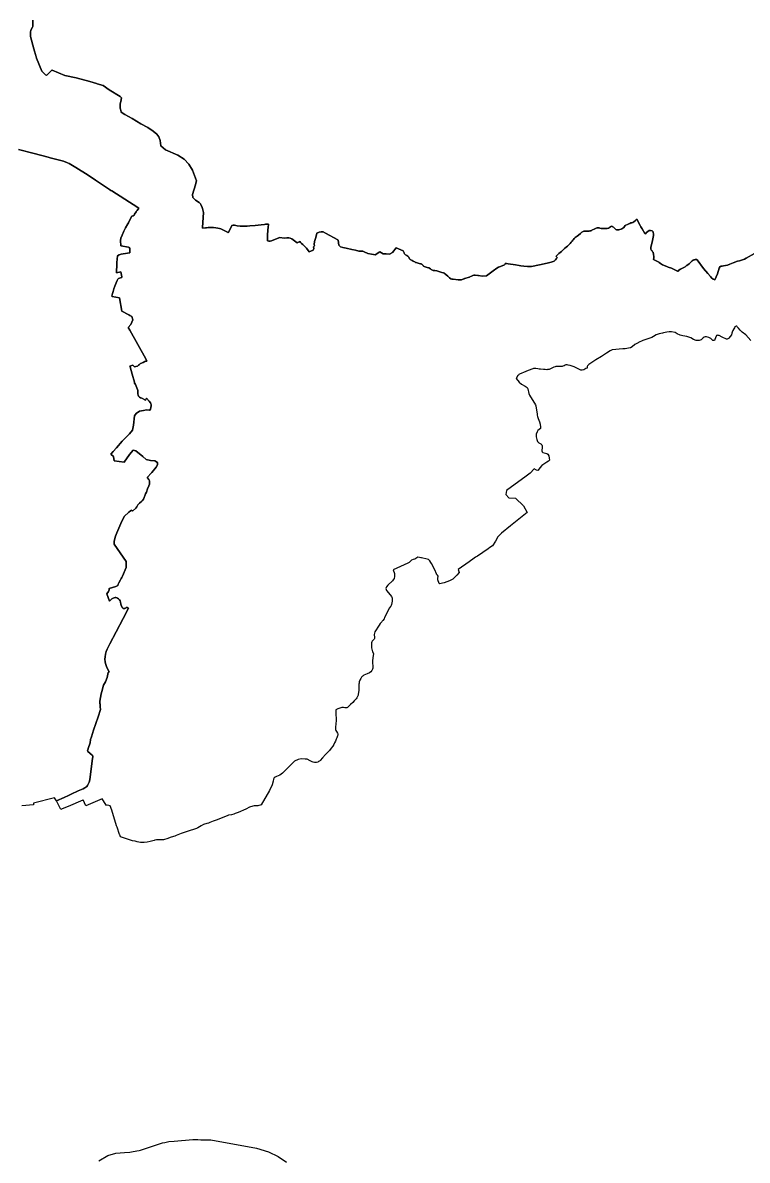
# Model space of a CAD drawing. Header units: metres. Extents: x 245125 to 394351, y 270578 to 4233311.
# Drawn here: x 287102 to 291148, y 4156643 to 4163000 of the extents above; entities that cross this region are included whole.
import ezdxf
from ezdxf.lldxf.tags import DXFTag

# ---------------------------------------------------------------- set-up
doc = ezdxf.new("R2010")
doc.units = ezdxf.units.M
doc.layers.add('ASTOTA', color=7, linetype='Continuous')
tags = doc.linetypes.add('HIDDEN', pattern=[0.375, 0.25, -0.125]).pattern_tags.tags
tags[6:7] = [DXFTag(74, 4), DXFTag(75, 0), DXFTag(340, '0'), DXFTag(46, 1.0), DXFTag(50, 0.0), DXFTag(44, 0.0), DXFTag(45, 0.0)]
tags[4:5] = [DXFTag(74, 4), DXFTag(75, 0), DXFTag(340, '0'), DXFTag(46, 1.0), DXFTag(50, 0.0), DXFTag(44, 0.0), DXFTag(45, 0.0)]

msp = doc.modelspace()

# ---------------------------------------------------------------- linework, layer by layer
at = {"layer": 'ASTOTA', "color": 253, "linetype": 'HIDDEN', "ltscale": 300}
for points in [[(291188.2, 4161711.1), (291141.5, 4161683.9), (291132.8, 4161678.9), (291104.9, 4161670), (291094.4, 4161667), (291070.6, 4161658.4), (291051.2, 4161651.4), (291037.6, 4161646.3), (291015.7, 4161641), (291008.2, 4161640.1), (291001.8, 4161639.2), (290996.5, 4161638.6), (290992.4, 4161629.1), (290981.4, 4161596.2), (290967.3, 4161562.9), (290957.6, 4161568), (290949.3, 4161574.6), (290942.7, 4161581.8), (290928.7, 4161599.6), (290904.9, 4161627.7), (290867.8, 4161675.5), (290866.6, 4161677), (290858.3, 4161676.8), (290853.9, 4161676.2), (290850.1, 4161675), (290846.1, 4161673.1), (290841.1, 4161669.7), (290837, 4161666.3), (290831.9, 4161661.3), (290826.3, 4161655.2), (290823.7, 4161652.6), (290810.7, 4161643.8), (290807.3, 4161641.2), (290805.6, 4161639.9), (290803.1, 4161638.1), (290801.2, 4161636.7), (290783.3, 4161626.6), (290776.5, 4161622.7), (290767, 4161616.8), (290761.7, 4161611.3), (290760.6, 4161611.8), (290758.7, 4161612.7), (290731.9, 4161625.9), (290725.8, 4161627.9), (290705.9, 4161634.5), (290702.6, 4161636), (290690.8, 4161641.4), (290675.2, 4161648.3), (290664.1, 4161655.5), (290657.1, 4161659.9), (290654.9, 4161661.4), (290623.9, 4161678), (290625.9, 4161685.9), (290626.7, 4161694.2), (290625.6, 4161704.7), (290622, 4161717.4), (290621.6, 4161718.2), (290617.9, 4161726.3), (290614.5, 4161728), (290610.8, 4161734.9), (290610.8, 4161744.1), (290619.8, 4161783.9), (290625.4, 4161811.9), (290625, 4161817.3), (290623.8, 4161832.5), (290617.2, 4161838.1), (290607.5, 4161839.1), (290599.8, 4161839.1), (290594, 4161833.3), (290586.5, 4161827.6), (290579.4, 4161820.9), (290575.8, 4161823.1), (290561.8, 4161847.9), (290554.7, 4161860.4), (290550.9, 4161867.5), (290540.4, 4161883.7), (290532.9, 4161901.1), (290528.6, 4161901.1), (290526.2, 4161897.1), (290522.5, 4161892.5), (290515.5, 4161887.5), (290509.8, 4161884.2), (290504.3, 4161882.7), (290497.9, 4161881.6), (290492.1, 4161879.3), (290486.5, 4161876.3), (290480, 4161873.3), (290469.8, 4161869.4), (290467.2, 4161866.9), (290463.1, 4161861.5), (290458.5, 4161856.2), (290453.9, 4161852.5), (290448.5, 4161848.8), (290443.7, 4161846.3), (290436.8, 4161844.4), (290430.9, 4161843.3), (290422.1, 4161842.5), (290418.9, 4161842.7), (290417.2, 4161843.4), (290414.6, 4161845.2), (290412.3, 4161847.2), (290407.2, 4161852.2), (290401.5, 4161857.9), (290398.2, 4161860.3), (290394.9, 4161861.9), (290393.1, 4161862.4), (290390.9, 4161862.6), (290388.9, 4161862.2), (290386.6, 4161861.3), (290384.3, 4161859.8), (290378.3, 4161855.4), (290374.4, 4161852.8), (290370.9, 4161851.5), (290366.6, 4161851), (290360.8, 4161850.8), (290356.6, 4161850.6), (290337.5, 4161849.8), (290332.8, 4161850.5), (290325.1, 4161852.8), (290320.5, 4161853.9), (290315.4, 4161854.4), (290309.5, 4161854), (290303.8, 4161852.5), (290296.3, 4161849.3), (290281, 4161840.5), (290276, 4161838.3), (290270, 4161836.5), (290265.1, 4161835.4), (290261.3, 4161834.8), (290257.1, 4161834.7), (290241.1, 4161834.8), (290236.3, 4161835), (290232.8, 4161834.5), (290228.1, 4161832.2), (290223.7, 4161829.4), (290216.3, 4161823.2), (290205.5, 4161812.8), (290198.4, 4161807.6), (290188, 4161800.8), (290184.6, 4161798.3), (290181.5, 4161794.7), (290177.4, 4161789.8), (290174.2, 4161784.7), (290171.3, 4161780.5), (290165.8, 4161773.7), (290158.6, 4161766.1), (290153.4, 4161761.4), (290149.2, 4161757.4), (290143.9, 4161752.6), (290136.1, 4161745.6), (290128.5, 4161738.8), (290122.4, 4161732.9), (290111.3, 4161722.7), (290096.9, 4161710.9), (290084.2, 4161699.1), (290083.4, 4161698.3), (290080.3, 4161694.9), (290086.6, 4161687.5), (290084, 4161684.1), (290081.7, 4161680.5), (290077.5, 4161675.2), (290069.4, 4161668.7), (290053.1, 4161662.9), (290031.3, 4161655.9), (289988.9, 4161647.7), (289942.4, 4161638.7), (289939.7, 4161638.4), (289928.7, 4161637.3), (289924.9, 4161637.8), (289921.4, 4161638.2), (289900.7, 4161639.6), (289884.6, 4161641.2), (289874, 4161643.2), (289853.4, 4161647), (289813, 4161652.8), (289802.9, 4161654), (289796.7, 4161654.7), (289795.6, 4161651.5), (289792.8, 4161648.2), (289789, 4161645.9), (289764.4, 4161635.8), (289759.3, 4161633.7), (289748.8, 4161629.4), (289728.4, 4161613.8), (289692.5, 4161586.4), (289667.1, 4161583.5), (289647.4, 4161586.9), (289644, 4161587.5), (289628.5, 4161589.5), (289621.2, 4161589.4), (289615.2, 4161587.6), (289608, 4161583.7), (289599.1, 4161580.4), (289596.3, 4161579.4), (289569.9, 4161570.3), (289568.8, 4161569.9), (289566.1, 4161568.9), (289552, 4161563.7), (289542.5, 4161563.3), (289533.9, 4161562.9), (289505, 4161567.2), (289498.3, 4161567.9), (289493.2, 4161568.8), (289485.3, 4161574.2), (289475.3, 4161583.4), (289464.7, 4161593.9), (289455.1, 4161600.5), (289451.4, 4161601.8), (289443.1, 4161604.5), (289415, 4161613), (289403, 4161615.3), (289393.9, 4161615.3), (289383.6, 4161622.1), (289378.8, 4161624.7), (289369.2, 4161629.8), (289361.2, 4161633.3), (289350, 4161636), (289343.6, 4161639), (289340.6, 4161640.7), (289339.1, 4161642.1), (289337.6, 4161644), (289334.9, 4161647.6), (289331.6, 4161650.4), (289329.4, 4161651.7), (289326.9, 4161652.9), (289322.9, 4161653.8), (289316.7, 4161654.8), (289310.6, 4161656.7), (289304.8, 4161658.9), (289299.7, 4161660.1), (289295.7, 4161660.6), (289293.2, 4161661.6), (289290.8, 4161663.4), (289287, 4161666.1), (289282.4, 4161668.5), (289276.5, 4161670.9), (289268.9, 4161675.1), (289266.2, 4161676.8), (289264.5, 4161678.7), (289262.7, 4161681.7), (289258.2, 4161689.7), (289255, 4161693.8), (289252.3, 4161696.2), (289247.1, 4161700.1), (289240.1, 4161704), (289234, 4161708.9), (289231.7, 4161713.3), (289231.4, 4161714), (289229.9, 4161717.5), (289226.7, 4161725.4), (289187.4, 4161742.1), (289167.3, 4161715.7), (289149.8, 4161707), (289131.4, 4161709.3), (289115.4, 4161709.7), (289096.6, 4161720.8), (289069.3, 4161702.8), (289060.1, 4161704.9), (289050.4, 4161707.2), (289029.2, 4161710.7), (289007.9, 4161720), (289002, 4161723.1), (288988.7, 4161723.3), (288982.6, 4161724), (288979.2, 4161724.4), (288959.4, 4161729.1), (288940.1, 4161733.7), (288907.3, 4161741.4), (288889.6, 4161743.8), (288876.6, 4161747.2), (288866.4, 4161757.7), (288863.9, 4161786), (288861.6, 4161787.3), (288793.4, 4161825.3), (288780.5, 4161831.3), (288769, 4161831.2), (288756.9, 4161830), (288744.5, 4161824.5), (288738.6, 4161800), (288731.1, 4161778.5), (288728.6, 4161761.6), (288731, 4161753.4), (288725.4, 4161748.4), (288728.2, 4161739.2), (288724.4, 4161729.1), (288710, 4161723.4), (288701.5, 4161720), (288686.8, 4161739.7), (288674.3, 4161754.4), (288666.8, 4161761.4), (288659, 4161767.2), (288653.9, 4161771.4), (288649.1, 4161777.9), (288634.4, 4161770.3), (288605, 4161792), (288594.7, 4161796.3), (288588.1, 4161797.9), (288577.1, 4161797.8), (288561.6, 4161796.8), (288537.3, 4161799.6), (288504, 4161786.6), (288490.3, 4161781.2), (288482.8, 4161780.6), (288476.1, 4161780.1), (288472.4, 4161781.2), (288468.5, 4161782.4), (288469.3, 4161810.6), (288470.7, 4161843.8), (288471.8, 4161855.2), (288474.9, 4161875.3), (288457.4, 4161874.1), (288452.4, 4161873.5), (288433.9, 4161871.7), (288400.3, 4161868), (288399.4, 4161867.9), (288370.1, 4161865.3), (288354.6, 4161864.2), (288339.6, 4161864.2), (288316.1, 4161864.1), (288300.1, 4161865.7), (288284.4, 4161868.2), (288277.6, 4161868.6), (288269.1, 4161868.1), (288250.2, 4161827.7), (288249.3, 4161825.7), (288244.9, 4161829.3), (288237, 4161834.5), (288219.2, 4161843.8), (288208.2, 4161848.6), (288200.1, 4161851), (288191.2, 4161852.9), (288179.6, 4161854.1), (288167, 4161855.4), (288152, 4161856.1), (288137.8, 4161855.7), (288128.8, 4161854.6), (288122.3, 4161854), (288105.1, 4161852.4), (288105.3, 4161855.2), (288110.9, 4161940.8), (288105.8, 4161962), (288103.1, 4161968.2), (288096, 4161984.5), (288094.2, 4161988.6), (288087.4, 4161996.5), (288067, 4162009.4), (288052.4, 4162023.5), (288049, 4162040.6), (288066.8, 4162093.9), (288070.1, 4162111.3), (288071.2, 4162117.1), (288048.9, 4162176), (288029.1, 4162209.4), (288002.5, 4162237.2), (287968.5, 4162261), (287898.8, 4162290.7), (287872.5, 4162312.1), (287868.5, 4162341.4), (287862.6, 4162362.2), (287851.4, 4162377), (287830.1, 4162395.3), (287800.5, 4162414.9), (287762, 4162434.9), (287712, 4162464.4), (287671.7, 4162488.1), (287651.5, 4162501.1), (287650.1, 4162511.5), (287648.5, 4162515.9), (287645.9, 4162525.4), (287645, 4162533.2), (287646.2, 4162546.7), (287649.2, 4162560.9), (287652.7, 4162580.5), (287646.1, 4162587.4), (287583.7, 4162624.8), (287551.2, 4162649.3), (287517.9, 4162659.7), (287512.9, 4162661.3), (287476.3, 4162672.8), (287399.7, 4162692.9), (287336.5, 4162706.4), (287265.2, 4162735), (287263.6, 4162735.7), (287234, 4162704.9), (287231.7, 4162706.9), (287229, 4162709.3), (287207.4, 4162729.3), (287178.9, 4162802.6), (287178.2, 4162804.8), (287163.8, 4162855.5), (287145.7, 4162924.3), (287144, 4162947.2), (287145.9, 4162958.8), (287156.2, 4162975.6), (287157.3, 4162980.3), (287157, 4162997.9), (287157.9, 4163014)], [(287157.9, 4163014), (287157, 4162997.9), (287157.3, 4162980.3), (287156.2, 4162975.6), (287145.9, 4162958.8), (287144, 4162947.2), (287145.7, 4162924.3), (287163.8, 4162855.5), (287178.9, 4162802.6), (287207.4, 4162729.3), (287229, 4162709.3), (287231.7, 4162706.9), (287234, 4162704.9), (287263.6, 4162735.7), (287265.2, 4162735), (287336.5, 4162706.4), (287399.7, 4162692.9), (287476.3, 4162672.8), (287512.9, 4162661.3), (287517.9, 4162659.7), (287551.2, 4162649.3), (287583.7, 4162624.8), (287646.1, 4162587.4), (287652.7, 4162580.5), (287649.2, 4162560.9), (287646.2, 4162546.7), (287645, 4162533.2), (287645.9, 4162525.4), (287648.5, 4162515.9), (287650.1, 4162511.5), (287651.5, 4162501.1), (287671.7, 4162488.1), (287712, 4162464.4), (287762, 4162434.9), (287800.5, 4162414.9), (287830.1, 4162395.3), (287851.4, 4162377), (287862.6, 4162362.2), (287868.5, 4162341.4), (287872.5, 4162312.1), (287898.8, 4162290.7), (287968.5, 4162261), (288002.5, 4162237.2), (288029.1, 4162209.4), (288048.9, 4162176), (288071.2, 4162117.1), (288070.1, 4162111.3), (288066.8, 4162093.9), (288049, 4162040.6), (288052.4, 4162023.5), (288067, 4162009.4), (288087.4, 4161996.5), (288094.2, 4161988.6), (288096, 4161984.5), (288103.1, 4161968.2), (288105.8, 4161962), (288110.9, 4161940.8), (288105.3, 4161855.2), (288105.1, 4161852.4), (288122.3, 4161854), (288128.8, 4161854.6), (288137.8, 4161855.7), (288152, 4161856.1), (288167, 4161855.4), (288179.6, 4161854.1), (288191.2, 4161852.9), (288200.1, 4161851), (288208.2, 4161848.6), (288219.2, 4161843.8), (288237, 4161834.5), (288244.9, 4161829.3), (288249.3, 4161825.7), (288250.2, 4161827.7), (288269.1, 4161868.1), (288277.6, 4161868.6), (288284.4, 4161868.2), (288300.1, 4161865.7), (288316.1, 4161864.1), (288339.6, 4161864.2), (288354.6, 4161864.2), (288370.1, 4161865.3), (288399.4, 4161867.9), (288400.3, 4161868), (288433.9, 4161871.7), (288452.4, 4161873.5), (288457.4, 4161874.1), (288474.9, 4161875.3), (288471.8, 4161855.2), (288470.7, 4161843.8), (288469.3, 4161810.6), (288468.5, 4161782.4), (288472.4, 4161781.2), (288476.1, 4161780.1), (288482.8, 4161780.6), (288490.3, 4161781.2), (288504, 4161786.6), (288537.3, 4161799.6), (288561.6, 4161796.8), (288577.1, 4161797.8), (288588.1, 4161797.9), (288594.7, 4161796.3), (288605, 4161792), (288634.4, 4161770.3), (288649.1, 4161777.9), (288653.9, 4161771.4), (288659, 4161767.2), (288666.8, 4161761.4), (288674.3, 4161754.4), (288686.8, 4161739.7), (288701.5, 4161720), (288710, 4161723.4), (288724.4, 4161729.1), (288728.2, 4161739.2), (288725.4, 4161748.4), (288731, 4161753.4), (288728.6, 4161761.6), (288731.1, 4161778.5), (288738.6, 4161800), (288744.5, 4161824.5), (288756.9, 4161830), (288769, 4161831.2), (288780.5, 4161831.3), (288793.4, 4161825.3), (288861.6, 4161787.3), (288863.9, 4161786), (288866.4, 4161757.7), (288876.6, 4161747.2), (288889.6, 4161743.8), (288907.3, 4161741.4), (288940.1, 4161733.7), (288959.4, 4161729.1), (288979.2, 4161724.4), (288982.6, 4161724), (288988.7, 4161723.3), (289002, 4161723.1), (289007.9, 4161720), (289029.2, 4161710.7), (289050.4, 4161707.2), (289060.1, 4161704.9), (289069.3, 4161702.8), (289096.6, 4161720.8), (289115.4, 4161709.7), (289131.4, 4161709.3), (289149.8, 4161707), (289167.3, 4161715.7), (289187.4, 4161742.1), (289226.7, 4161725.4), (289229.9, 4161717.5), (289231.4, 4161714), (289231.7, 4161713.3), (289234, 4161708.9), (289240.1, 4161704), (289247.1, 4161700.1), (289252.3, 4161696.2), (289255, 4161693.8), (289258.2, 4161689.7), (289262.7, 4161681.7), (289264.5, 4161678.7), (289266.2, 4161676.8), (289268.9, 4161675.1), (289276.5, 4161670.9), (289282.4, 4161668.5), (289287, 4161666.1), (289290.8, 4161663.4), (289293.2, 4161661.6), (289295.7, 4161660.6), (289299.7, 4161660.1), (289304.8, 4161658.9), (289310.6, 4161656.7), (289316.7, 4161654.8), (289322.9, 4161653.8), (289326.9, 4161652.9), (289329.4, 4161651.7), (289331.6, 4161650.4), (289334.9, 4161647.6), (289337.6, 4161644), (289339.1, 4161642.1), (289340.6, 4161640.7), (289343.6, 4161639), (289350, 4161636), (289361.2, 4161633.3), (289369.2, 4161629.8), (289378.8, 4161624.7), (289383.6, 4161622.1), (289393.9, 4161615.3), (289403, 4161615.3), (289415, 4161613), (289443.1, 4161604.5), (289451.4, 4161601.8), (289455.1, 4161600.5), (289464.7, 4161593.9), (289475.3, 4161583.4), (289485.3, 4161574.2), (289493.2, 4161568.8), (289498.3, 4161567.9), (289505, 4161567.2), (289533.9, 4161562.9), (289552, 4161563.7), (289566.1, 4161568.9), (289568.8, 4161569.9), (289569.9, 4161570.3), (289596.3, 4161579.4), (289599.1, 4161580.4), (289608, 4161583.7), (289615.2, 4161587.6), (289621.2, 4161589.4), (289628.5, 4161589.5), (289644, 4161587.5), (289647.4, 4161586.9), (289667.1, 4161583.5), (289692.5, 4161586.4), (289728.4, 4161613.8), (289748.8, 4161629.4), (289759.3, 4161633.7), (289764.4, 4161635.8), (289789, 4161645.9), (289792.8, 4161648.2), (289795.6, 4161651.5), (289796.7, 4161654.7), (289802.9, 4161654), (289813, 4161652.8), (289853.4, 4161647), (289874, 4161643.2), (289884.6, 4161641.2), (289900.7, 4161639.6), (289921.4, 4161638.2), (289924.9, 4161637.8), (289928.7, 4161637.3), (289939.7, 4161638.4), (289942.4, 4161638.7), (289988.9, 4161647.7), (290031.3, 4161655.9), (290053.1, 4161662.9), (290069.4, 4161668.7), (290077.5, 4161675.2), (290081.7, 4161680.5), (290084, 4161684.1), (290086.6, 4161687.5), (290080.3, 4161694.9), (290083.4, 4161698.3), (290084.2, 4161699.1), (290096.9, 4161710.9), (290111.3, 4161722.7), (290122.4, 4161732.9), (290128.5, 4161738.8), (290136.1, 4161745.6), (290143.9, 4161752.6), (290149.2, 4161757.4), (290153.4, 4161761.4), (290158.6, 4161766.1), (290165.8, 4161773.7), (290171.3, 4161780.5), (290174.2, 4161784.7), (290177.4, 4161789.8), (290181.5, 4161794.7), (290184.6, 4161798.3), (290188, 4161800.8), (290198.4, 4161807.6), (290205.5, 4161812.8), (290216.3, 4161823.2), (290223.7, 4161829.4), (290228.1, 4161832.2), (290232.8, 4161834.5), (290236.3, 4161835), (290241.1, 4161834.8), (290257.1, 4161834.7), (290261.3, 4161834.8), (290265.1, 4161835.4), (290270, 4161836.5), (290272.1, 4161837.1), (290276, 4161838.3), (290281, 4161840.5), (290296.3, 4161849.3), (290303.8, 4161852.5), (290309.5, 4161854), (290315.4, 4161854.4), (290320.5, 4161853.9), (290325.1, 4161852.8), (290332.8, 4161850.5), (290337.5, 4161849.8), (290356.6, 4161850.6), (290360.8, 4161850.8), (290366.6, 4161851), (290370.9, 4161851.5), (290374.4, 4161852.8), (290378.3, 4161855.4), (290384.3, 4161859.8), (290386.6, 4161861.3), (290388.9, 4161862.2), (290390.9, 4161862.6), (290393.1, 4161862.4), (290394.9, 4161861.9), (290398.2, 4161860.3), (290401.5, 4161857.9), (290407.2, 4161852.2), (290412.3, 4161847.2), (290414.6, 4161845.2), (290417.2, 4161843.4), (290418.9, 4161842.7), (290422.1, 4161842.5), (290430.9, 4161843.3), (290436.8, 4161844.4), (290443.7, 4161846.3), (290448.5, 4161848.8), (290453.9, 4161852.5), (290458.5, 4161856.2), (290463.1, 4161861.5), (290467.2, 4161866.9), (290469.8, 4161869.4), (290480, 4161873.3), (290486.5, 4161876.3), (290492.1, 4161879.3), (290497.9, 4161881.6), (290504.3, 4161882.7), (290509.8, 4161884.2), (290515.5, 4161887.5), (290522.5, 4161892.5), (290526.2, 4161897.1), (290528.6, 4161901.1), (290530.4, 4161901.1), (290532.9, 4161901.1), (290540.4, 4161883.7), (290550.9, 4161867.5), (290554.7, 4161860.4), (290561.8, 4161847.9), (290575.8, 4161823.1), (290579.4, 4161820.9), (290586.5, 4161827.6), (290594, 4161833.3), (290599.8, 4161839.1), (290607.5, 4161839.1), (290617.2, 4161838.1), (290623.8, 4161832.5), (290625, 4161817.3), (290625.4, 4161811.9), (290619.8, 4161783.9), (290610.8, 4161744.1), (290610.8, 4161734.9), (290614.5, 4161728), (290617.9, 4161726.3), (290621.6, 4161718.2), (290622, 4161717.4), (290625.6, 4161704.7), (290626.7, 4161694.2), (290625.9, 4161685.9), (290623.9, 4161678), (290654.9, 4161661.4), (290657.1, 4161659.9), (290664.1, 4161655.5), (290675.2, 4161648.3), (290690.8, 4161641.4), (290702.6, 4161636), (290705.9, 4161634.5), (290725.8, 4161627.9), (290731.9, 4161625.9), (290758.7, 4161612.7), (290760.6, 4161611.8), (290761.7, 4161611.3), (290767, 4161616.8), (290776.5, 4161622.7), (290801.2, 4161636.7), (290805.6, 4161639.9), (290807.3, 4161641.2), (290810.7, 4161643.8), (290823.7, 4161652.6), (290826.3, 4161655.2), (290831.9, 4161661.3), (290837, 4161666.3), (290841.1, 4161669.7), (290846.1, 4161673.1), (290850.1, 4161675), (290853.9, 4161676.2), (290858.3, 4161676.8), (290866.6, 4161677), (290867.8, 4161675.5), (290904.9, 4161627.7), (290928.7, 4161599.6), (290929, 4161599.2), (290942.7, 4161581.8), (290949.3, 4161574.6), (290957.6, 4161568), (290967.3, 4161562.9), (290981.4, 4161596.2), (290992.4, 4161629.1), (290996.5, 4161638.6), (291001.8, 4161639.2), (291008.2, 4161640.1), (291015.7, 4161641), (291037.6, 4161646.3), (291051.2, 4161651.4), (291070.6, 4161658.4), (291094.4, 4161667), (291104.9, 4161670), (291132.8, 4161678.9), (291141.5, 4161683.9), (291188.2, 4161711.1)], [(291168.1, 4161225.2), (291140.8, 4161255.8), (291120.5, 4161272), (291109.8, 4161281.5), (291099, 4161292.9), (291092.9, 4161301.2), (291090.4, 4161303.7), (291086.4, 4161304.7), (291082.6, 4161303.4), (291079.5, 4161300.3), (291076.5, 4161295.9), (291073.9, 4161290.1), (291068.7, 4161280.5), (291063.7, 4161270.9), (291062.7, 4161265.7), (291059.6, 4161256.2), (291053.6, 4161246.1), (291046, 4161236.8), (291043.8, 4161235.2), (291036.9, 4161232.5), (291032, 4161232.6), (291008.7, 4161242.4), (290992.4, 4161251.9), (290987.3, 4161253.3), (290983.2, 4161253.7), (290980.2, 4161253.2), (290977, 4161251.9), (290974.4, 4161249.3), (290967.3, 4161229.7), (290965.1, 4161225.4), (290962, 4161224.4), (290955.4, 4161224.9), (290951.1, 4161229.7), (290944.2, 4161234.8), (290933.3, 4161241.2), (290921.5, 4161244.5), (290913.7, 4161244.7), (290907.2, 4161242.4), (290902.5, 4161239.4), (290895.8, 4161233.8), (290890.3, 4161228.5), (290880.1, 4161224.6), (290863.8, 4161224.8), (290848, 4161229.2), (290833.1, 4161239.6), (290811.9, 4161247.6), (290787.9, 4161249.9), (290774.4, 4161253.5), (290757.9, 4161261.9), (290745.6, 4161268.5), (290724.8, 4161272.4), (290711.5, 4161272.5), (290698.5, 4161270.7), (290681, 4161266.7), (290674.7, 4161265.9), (290656.9, 4161261.9), (290640.2, 4161255.6), (290625, 4161247.1), (290615.3, 4161241.7), (290576, 4161228), (290565.4, 4161223.6), (290541.9, 4161213.8), (290538.6, 4161211.9), (290521.4, 4161201.6), (290505.1, 4161189.4), (290496.8, 4161184.3), (290484.9, 4161181.1), (290466.2, 4161178.8), (290453, 4161177.5), (290394.4, 4161171.8), (290387.1, 4161168.7), (290383.1, 4161167.1), (290362.4, 4161154.2), (290334, 4161135.8), (290302.6, 4161115.9), (290269.3, 4161095), (290263, 4161089.7), (290256.9, 4161083.2), (290254.5, 4161078.6), (290253.7, 4161074.4), (290254, 4161070.3), (290247.7, 4161067.3), (290235.9, 4161061.2), (290226.3, 4161059.1), (290219.7, 4161059.4), (290214.3, 4161060.9), (290199.6, 4161068.5), (290181.6, 4161076.7), (290160.2, 4161084.2), (290149, 4161086.5), (290142.9, 4161087.9), (290139.4, 4161088.1), (290134.9, 4161087.9), (290131, 4161086.6), (290125.1, 4161083.4), (290118.6, 4161080.3), (290114.6, 4161079.2), (290110.3, 4161078.5), (290103.9, 4161078.5), (290093.1, 4161079.3), (290087.7, 4161079.8), (290083, 4161079.8), (290079.4, 4161079.2), (290075.3, 4161078.1), (290068.6, 4161075.7), (290046.4, 4161065.2), (290041.1, 4161063.2), (290037.2, 4161062.1), (290033.4, 4161061.6), (290028.8, 4161061.5), (290019.4, 4161062.3), (290011.2, 4161063.1), (289994.3, 4161064.4), (289985.7, 4161065), (289978.1, 4161065.8), (289967.2, 4161067.4), (289960.7, 4161067.7), (289955.2, 4161067.4), (289950.1, 4161066.1), (289925.4, 4161057.1), (289911.8, 4161051.8), (289877, 4161036.6), (289873.2, 4161034.3), (289870.1, 4161031.6), (289867.6, 4161028.2), (289857.4, 4161012.9), (289858.5, 4161011.6), (289875.1, 4160991.3), (289887.3, 4160980.4), (289907.7, 4160968.5), (289918.2, 4160961.4), (289923.1, 4160953.6), (289928.8, 4160928.2), (289931.3, 4160919.2), (289966, 4160865), (289967.5, 4160860.3), (289974.7, 4160813.3), (289975.2, 4160810.5), (289975.8, 4160806.7), (289976.4, 4160799.5), (289977.9, 4160794.4), (289980.9, 4160789.2), (289987.1, 4160769.1), (289990.9, 4160756.7), (289994, 4160740.3), (289992.8, 4160733.3), (289979.6, 4160720.6), (289974.1, 4160714.3), (289970.3, 4160701.5), (289969.8, 4160687), (289972.7, 4160671.8), (289977, 4160660.5), (289985, 4160653.3), (289995.9, 4160646.9), (290001.1, 4160641.5), (290003, 4160635), (290003, 4160629.1), (290000.8, 4160608.5), (290002.3, 4160602.5), (290005.9, 4160598.4), (290028.2, 4160592.2), (290035, 4160588.5), (290040.1, 4160580.3), (290042.5, 4160567.1), (290043.1, 4160554.8), (290037.9, 4160551), (290029.8, 4160545), (290001.7, 4160526.2), (289989.8, 4160512.4), (289980.1, 4160499.8), (289979, 4160498.4), (289970.8, 4160499), (289958.5, 4160508), (289935.1, 4160483.6), (289912.7, 4160467.2), (289803.4, 4160386.7), (289800.4, 4160363.3), (289817, 4160346), (289853.1, 4160342.6), (289898.7, 4160299.6), (289918.2, 4160263.9), (289825.8, 4160188.8), (289775.2, 4160147.7), (289754.8, 4160127.2), (289742.5, 4160103.6), (289725.8, 4160077.4), (289704.8, 4160063.1), (289700.5, 4160060.1), (289640.8, 4160019.4), (289631.4, 4160013), (289623, 4160007.3), (289594.3, 4159987.7), (289534.6, 4159944.7), (289539, 4159928.2), (289525.9, 4159913.1), (289522.9, 4159910.2), (289503.2, 4159891.2), (289485.8, 4159881.9), (289470.6, 4159876), (289455.5, 4159870.8), (289428.9, 4159864.2), (289427.8, 4159867.1), (289420.4, 4159886.5), (289419.9, 4159890.1), (289419.6, 4159893.8), (289419.7, 4159896.8), (289421.3, 4159905), (289422, 4159907.3), (289418.5, 4159912.7), (289413.2, 4159918.6), (289412.1, 4159920.7), (289403.8, 4159942.8), (289384.8, 4159978.2), (289381.6, 4159984.1), (289375.7, 4159993.1), (289370.5, 4159998.4), (289367.4, 4160001.2), (289361.2, 4160003.3), (289328.3, 4160009.4), (289324.4, 4160010.3), (289317.2, 4160011.9), (289307.8, 4160013.7), (289305.8, 4160014), (289302.2, 4160009), (289298, 4160005.8), (289291.3, 4160003.2), (289282.6, 4160000.7), (289273.2, 4159996.2), (289265.3, 4159989.4), (289262.5, 4159986.4), (289259.7, 4159983.3), (289251.7, 4159979.3), (289231.2, 4159970.7), (289170.9, 4159941.9), (289177.6, 4159922.4), (289178.1, 4159905.8), (289175.9, 4159894.8), (289170.7, 4159886.1), (289166.4, 4159880.9), (289141.7, 4159857.8), (289133.6, 4159848.7), (289131.3, 4159843.6), (289130.4, 4159838.6), (289131.9, 4159832.7), (289134.3, 4159828.1), (289145.4, 4159813.5), (289160.8, 4159794.1), (289163.2, 4159789.4), (289164.4, 4159783.7), (289164.5, 4159767.5), (289163.7, 4159757.7), (289161.9, 4159749), (289160.2, 4159744.2), (289157.3, 4159740.1), (289147.9, 4159728.9), (289145.7, 4159725.3), (289132.7, 4159696.4), (289122.5, 4159675.7), (289119.5, 4159669.7), (289112, 4159659.7), (289109.3, 4159655.7), (289106.5, 4159651.8), (289098.9, 4159642.2), (289091.7, 4159633), (289068.7, 4159595.4), (289066, 4159588.9), (289065.1, 4159581.1), (289066.6, 4159565.4), (289066.6, 4159562.4), (289066, 4159559.7), (289064.3, 4159556.2), (289056.2, 4159548), (289052.9, 4159543.6), (289051.1, 4159539.7), (289049.9, 4159534.3), (289049.3, 4159518.9), (289049.8, 4159507.1), (289051, 4159498.9), (289056, 4159485.4), (289058.9, 4159478.5), (289059.9, 4159472.5), (289059.4, 4159464.2), (289056, 4159436.9), (289055.3, 4159426), (289057.5, 4159400.8), (289057.5, 4159393.7), (289056.1, 4159387.6), (289051.6, 4159379.4), (289046.1, 4159372.9), (289039.2, 4159367.7), (289025.9, 4159361.6), (289005.9, 4159353.4), (289002.6, 4159351.3), (288998.8, 4159347.7), (288994.5, 4159342.5), (288990.2, 4159335.5), (288985.1, 4159325.9), (288981.4, 4159316.9), (288979.8, 4159308.9), (288979.2, 4159303.1), (288979.4, 4159280.4), (288978.8, 4159268.1), (288975.5, 4159248.5), (288974.8, 4159243.1), (288971.9, 4159234.4), (288968.1, 4159227.1), (288963.9, 4159221.4), (288953.4, 4159209.9), (288944.8, 4159201.1), (288932.8, 4159189.5), (288915.9, 4159173.7), (288911.5, 4159171.4), (288907.5, 4159170.8), (288901.1, 4159171), (288893.3, 4159173), (288890, 4159173.5), (288887.4, 4159173.6), (288883.9, 4159173.2), (288861, 4159165.7), (288853.7, 4159162.4), (288850.9, 4159161.3), (288850.1, 4159158.3), (288849.8, 4159151.1), (288850, 4159143.1), (288851, 4159132.2), (288851.8, 4159113.5), (288851.8, 4159103), (288849.5, 4159080.4), (288848.5, 4159065.7), (288848.3, 4159056.6), (288849.4, 4159049.9), (288851.1, 4159044.5), (288853.7, 4159039.5), (288859.7, 4159029.5), (288860.8, 4159025.8), (288861, 4159022), (288860.7, 4159018.4), (288860, 4159014.2), (288858.7, 4159009.8), (288856.1, 4159003.2), (288852.5, 4158996.1), (288847.6, 4158985), (288843.8, 4158976.1), (288839.2, 4158966.9), (288834.4, 4158958.2), (288824.6, 4158945.7), (288814.3, 4158933), (288807.9, 4158926.4), (288791.9, 4158910), (288775, 4158891.5), (288762.3, 4158877.6), (288758.4, 4158874.1), (288754.2, 4158870.8), (288749.4, 4158868.6), (288743.1, 4158866.8), (288737.3, 4158866.1), (288731.1, 4158866.2), (288724.4, 4158868.1), (288718.9, 4158870), (288706.6, 4158875.6), (288689.6, 4158884.2), (288685.1, 4158885.1), (288679.2, 4158885.6), (288657.3, 4158886.1), (288640.6, 4158882), (288620.2, 4158872.6), (288552.5, 4158805.7), (288537.5, 4158794.5), (288518.9, 4158786.9), (288512.3, 4158784.7), (288506.2, 4158779.8), (288502.9, 4158773.2), (288501, 4158761.7), (288494.2, 4158741.2), (288480.4, 4158710.4), (288434.2, 4158629.6), (288414.5, 4158624.7), (288402.8, 4158623.4), (288395, 4158623.6), (288386.6, 4158622.8), (288368.7, 4158615.7), (288348.4, 4158605.3), (288305.7, 4158586.9), (288288.8, 4158580.9), (288280.9, 4158578.2), (288267.8, 4158574), (288250, 4158571), (288246.6, 4158569.6), (288187.2, 4158546.3), (288181.8, 4158544.2), (288164.5, 4158537.4), (288147, 4158530.5), (288138.7, 4158527.2), (288129.5, 4158524.7), (288110.5, 4158519.4), (288097.6, 4158512.5), (288079.4, 4158500.7), (288073, 4158496.6), (288020.7, 4158479.7), (287992.4, 4158471.3), (287986.6, 4158469.1), (287958.6, 4158458.3), (287950.7, 4158455.2), (287931, 4158448.6), (287906.9, 4158439), (287893.4, 4158435.7), (287887.6, 4158434.7), (287867.9, 4158434.5), (287848.1, 4158433.1), (287839.6, 4158431.5), (287836.2, 4158430.9), (287813.6, 4158424.4), (287796.9, 4158421.2), (287779.8, 4158419), (287759.1, 4158418.3), (287749.2, 4158420.9), (287740.2, 4158423.3), (287735.8, 4158424.5), (287730.4, 4158425.5), (287714.7, 4158428.3), (287680.3, 4158440.3), (287647.3, 4158451.2), (287643, 4158461), (287641.9, 4158463.4), (287628.1, 4158505.1), (287626, 4158511.8), (287598.4, 4158599.7), (287590.5, 4158624.7), (287575, 4158627.7), (287569.7, 4158625), (287557.6, 4158642.2), (287551.7, 4158651.3), (287544.4, 4158662.6), (287454.7, 4158623.8), (287439.9, 4158656.5), (287437.5, 4158655.3), (287354.8, 4158620.9), (287321, 4158606.8), (287313.9, 4158603.8), (287303.6, 4158625.6), (287290.1, 4158650.9), (287332.2, 4158670), (287357.9, 4158680.9), (287371.4, 4158688.2), (287411.2, 4158706.8), (287438.8, 4158718.8), (287447.9, 4158723.8), (287454.3, 4158727.7), (287458.7, 4158732), (287463, 4158737.1), (287469.3, 4158748.4), (287472.5, 4158756.3), (287473.9, 4158761.6), (287475.8, 4158771.9), (287491.3, 4158888.9), (287492.7, 4158898.6), (287492.2, 4158903.3), (287490.1, 4158906.5), (287465.3, 4158927.2), (287464, 4158932.1), (287464.7, 4158937.6), (287469, 4158949.9), (287477.2, 4158971), (287477.9, 4158976.7), (287480.8, 4158995.5), (287485.5, 4159009.3), (287497, 4159047.6), (287522.4, 4159122.1), (287536.7, 4159162.1), (287535, 4159168.1), (287533.7, 4159172.5), (287533.2, 4159186.4), (287532.7, 4159199.3), (287532.6, 4159202.8), (287532.3, 4159208.9), (287539.2, 4159250.3), (287546.3, 4159275), (287549.5, 4159285.8), (287553.4, 4159299.1), (287563.4, 4159317.8), (287573.6, 4159341.4), (287578.9, 4159368.5), (287583.7, 4159373.1), (287571.5, 4159396.4), (287567.5, 4159407.9), (287564, 4159419.2), (287562.4, 4159428.7), (287560.8, 4159443.8), (287561.4, 4159456), (287564.6, 4159472), (287568, 4159485.6), (287572.2, 4159499.4), (287587.2, 4159530.1), (287622.5, 4159596.6), (287663, 4159671), (287692.9, 4159729), (287688.7, 4159731), (287687.6, 4159731.5), (287683.6, 4159733), (287681.8, 4159732.9), (287678.6, 4159731.4), (287675.5, 4159729), (287672.7, 4159727.5), (287669.8, 4159726.9), (287666, 4159726.5), (287662.9, 4159727.4), (287660.3, 4159728.9), (287658.6, 4159730.7), (287652, 4159744.4), (287649, 4159753.4), (287647.6, 4159760.2), (287647.1, 4159762.5), (287644.8, 4159768.9), (287641.5, 4159774.5), (287636.9, 4159780), (287631.7, 4159784.7), (287627.2, 4159786.6), (287622.2, 4159787.7), (287616.9, 4159787.9), (287606, 4159784.7), (287598.6, 4159780.8), (287586.7, 4159767.8), (287570.5, 4159808.6), (287580.6, 4159821.9), (287584.1, 4159830.6), (287584.9, 4159839.1), (287621.1, 4159849.5), (287633.4, 4159855.1), (287635.3, 4159863.1), (287638.1, 4159870.8), (287648.1, 4159886.5), (287651.8, 4159893.5), (287654.9, 4159899.3), (287657.9, 4159907), (287679.4, 4159956.6), (287678.7, 4159989), (287628.4, 4160061.6), (287612.3, 4160086.2), (287611.6, 4160102.5), (287619.8, 4160130.8), (287627.2, 4160150), (287650.3, 4160202.2), (287667.3, 4160240), (287693.3, 4160266), (287702.6, 4160272.4), (287703.3, 4160273.1), (287706.3, 4160276.9), (287712, 4160271.9), (287713.7, 4160270.5), (287733.1, 4160287.1), (287738.9, 4160294.6), (287740.8, 4160298.8), (287742.3, 4160302.4), (287744.9, 4160305.9), (287748.6, 4160309.9), (287754.4, 4160316.1), (287767.3, 4160327.4), (287772, 4160332.8), (287776.1, 4160338.5), (287780.4, 4160346.7), (287785.3, 4160361.9), (287787.7, 4160367), (287792.7, 4160377.1), (287798.4, 4160395), (287806, 4160412.5), (287809.2, 4160422.2), (287810.1, 4160428.1), (287810.1, 4160433.6), (287809.1, 4160440), (287805.3, 4160448.4), (287796.8, 4160459.3), (287799.6, 4160462.2), (287817.2, 4160480.4), (287822.8, 4160486.1), (287847, 4160517.1), (287853.7, 4160530.1), (287855, 4160536.1), (287855, 4160543), (287838.9, 4160551.9), (287814.4, 4160553.1), (287791.4, 4160560.3), (287772.3, 4160577), (287733.3, 4160608.5), (287717.5, 4160611.9), (287697.7, 4160587.9), (287668.4, 4160543.9), (287611.4, 4160551.5), (287607.9, 4160575.8), (287592.9, 4160588.9), (287606, 4160603.9), (287624.5, 4160625.2), (287656.4, 4160662), (287697.6, 4160702.6), (287715, 4160723.3), (287720.5, 4160751.9), (287726.3, 4160803.5), (287735.6, 4160817.3), (287753.5, 4160830.2), (287775.3, 4160833.6), (287792.2, 4160837.3), (287806.8, 4160834.9), (287808, 4160834.5), (287809.6, 4160833.9), (287814.9, 4160841.1), (287817.3, 4160850.1), (287818.4, 4160859.3), (287818.2, 4160865.1), (287816.3, 4160872.6), (287814.6, 4160875.6), (287807.1, 4160885.3), (287793.4, 4160901.7), (287786.8, 4160891.5), (287766.7, 4160902.3), (287759.9, 4160904.6), (287754.5, 4160907.1), (287751.1, 4160909.7), (287747.3, 4160914.2), (287745.9, 4160918.1), (287745.1, 4160925.7), (287744.9, 4160938.7), (287744.4, 4160945.8), (287743.2, 4160950.3), (287730.5, 4160979.2), (287723.9, 4160989.3), (287724.9, 4160991.5), (287712.5, 4161036.6), (287700.7, 4161076.9), (287699.4, 4161081.3), (287715.9, 4161086.6), (287719.3, 4161082.4), (287724.3, 4161079.3), (287728.2, 4161078.2), (287733.2, 4161079.1), (287742.6, 4161081.8), (287745.9, 4161083.9), (287749, 4161086.9), (287753.2, 4161091.2), (287758.6, 4161095.2), (287764.1, 4161098.1), (287769.2, 4161099.7), (287774.9, 4161102.4), (287783, 4161106.6), (287786.9, 4161108.2), (287791.2, 4161109.5), (287795.3, 4161109.9), (287788.7, 4161122), (287699.2, 4161281.7), (287690.6, 4161297.2), (287705.2, 4161314.4), (287715.8, 4161340.1), (287711.8, 4161358.2), (287700.5, 4161364.3), (287693.9, 4161367.8), (287655.7, 4161388.9), (287641.9, 4161462.4), (287601.4, 4161471.3), (287598.8, 4161471.9), (287603.1, 4161486.4), (287605.8, 4161498), (287610.7, 4161512.8), (287616.2, 4161528.7), (287622.5, 4161545.9), (287628.1, 4161559.1), (287633.1, 4161567), (287637, 4161570.8), (287641.6, 4161573.5), (287647.3, 4161575.3), (287655, 4161576.2), (287654.6, 4161578.2), (287654.4, 4161579.6), (287649.5, 4161608.1), (287624.9, 4161603.5), (287627.7, 4161652.9), (287628, 4161659.7), (287629.9, 4161697.1), (287640.9, 4161703.2), (287650.6, 4161706.7), (287663.3, 4161709.2), (287699.4, 4161714.9), (287699.6, 4161717.4), (287698.9, 4161738.8), (287696.7, 4161743.7), (287693.2, 4161746.8), (287649.5, 4161753.1), (287648.2, 4161782.5), (287649.1, 4161796.2), (287656.9, 4161813), (287667.1, 4161835.4), (287675.5, 4161853.6), (287688.2, 4161877.2), (287692.7, 4161882.7), (287708.9, 4161917.7), (287711.3, 4161919.3), (287717.5, 4161921), (287723.1, 4161924.1), (287724.6, 4161927.3), (287726.6, 4161931.3), (287734.8, 4161942.8), (287737.8, 4161946.9), (287740.3, 4161950.5), (287750.1, 4161964.3), (287745, 4161967.5), (287598.6, 4162060.4), (287593.8, 4162063.6), (287586.3, 4162068.7), (287507.5, 4162120.1), (287466.8, 4162148.3), (287398.6, 4162192.1), (287361.2, 4162213.3), (287352.4, 4162216.8), (287328.3, 4162226.4), (287298.7, 4162234.2), (287253.8, 4162246), (287243.8, 4162248.7), (287166.2, 4162268.9), (287078, 4162291.5)], [(287078, 4162291.5), (287166.2, 4162268.9), (287243.8, 4162248.7), (287253.8, 4162246), (287298.7, 4162234.2), (287328.3, 4162226.4), (287352.4, 4162216.8), (287361.2, 4162213.3), (287398.6, 4162192.1), (287466.8, 4162148.3), (287507.5, 4162120.1), (287586.3, 4162068.7), (287593.8, 4162063.6), (287598.6, 4162060.4), (287745, 4161967.5), (287750.1, 4161964.3), (287740.3, 4161950.5), (287737.8, 4161946.9), (287734.8, 4161942.8), (287726.6, 4161931.3), (287724.6, 4161927.3), (287723.1, 4161924.1), (287717.5, 4161921), (287711.3, 4161919.3), (287708.9, 4161917.7), (287692.7, 4161882.7), (287688.2, 4161877.2), (287675.5, 4161853.6), (287667.1, 4161835.4), (287656.9, 4161813), (287649.1, 4161796.2), (287648.2, 4161782.5), (287649.5, 4161753.1), (287693.2, 4161746.8), (287696.7, 4161743.7), (287698.9, 4161738.8), (287699.6, 4161717.4), (287699.4, 4161714.9), (287663.3, 4161709.2), (287650.6, 4161706.7), (287640.9, 4161703.2), (287629.9, 4161697.1), (287628, 4161659.7), (287627.7, 4161652.9), (287624.9, 4161603.5), (287649.5, 4161608.1), (287654.4, 4161579.6), (287654.6, 4161578.2), (287655, 4161576.2), (287647.3, 4161575.3), (287641.6, 4161573.5), (287637, 4161570.8), (287633.1, 4161567), (287628.1, 4161559.1), (287622.5, 4161545.9), (287616.2, 4161528.7), (287610.7, 4161512.8), (287605.8, 4161498), (287603.1, 4161486.4), (287598.8, 4161471.9), (287601.4, 4161471.3), (287641.9, 4161462.4), (287655.7, 4161388.9), (287693.9, 4161367.8), (287700.5, 4161364.3), (287711.8, 4161358.2), (287715.8, 4161340.1), (287705.2, 4161314.4), (287690.6, 4161297.2), (287699.2, 4161281.7), (287788.7, 4161122), (287795.3, 4161109.9), (287791.2, 4161109.5), (287786.9, 4161108.2), (287783, 4161106.6), (287774.9, 4161102.4), (287769.2, 4161099.7), (287764.1, 4161098.1), (287758.6, 4161095.2), (287753.2, 4161091.2), (287749, 4161086.9), (287745.9, 4161083.9), (287742.6, 4161081.8), (287733.2, 4161079.1), (287728.2, 4161078.2), (287724.3, 4161079.3), (287719.3, 4161082.4), (287715.9, 4161086.6), (287699.4, 4161081.3), (287700.7, 4161076.9), (287712.5, 4161036.6), (287724.9, 4160991.5), (287723.9, 4160989.3), (287730.5, 4160979.2), (287743.2, 4160950.3), (287744.4, 4160945.8), (287744.9, 4160938.7), (287745.1, 4160925.7), (287745.9, 4160918.1), (287747.3, 4160914.2), (287751.1, 4160909.7), (287754.5, 4160907.1), (287759.9, 4160904.6), (287766.7, 4160902.3), (287786.8, 4160891.5), (287793.4, 4160901.7), (287807.1, 4160885.3), (287814.6, 4160875.6), (287816.3, 4160872.6), (287818.2, 4160865.1), (287818.4, 4160859.3), (287817.3, 4160850.1), (287814.9, 4160841.1), (287809.6, 4160833.9), (287808, 4160834.5), (287806.8, 4160834.9), (287792.2, 4160837.3), (287775.3, 4160833.6), (287753.5, 4160830.2), (287735.6, 4160817.3), (287726.3, 4160803.5), (287720.5, 4160751.9), (287715, 4160723.3), (287697.6, 4160702.6), (287656.4, 4160662), (287624.5, 4160625.2), (287606, 4160603.9), (287592.9, 4160588.9), (287607.9, 4160575.8), (287611.4, 4160551.5), (287668.4, 4160543.9), (287697.7, 4160587.9), (287717.5, 4160611.9), (287733.3, 4160608.5), (287772.3, 4160577), (287791.4, 4160560.3), (287814.4, 4160553.1), (287838.9, 4160551.9), (287855, 4160543), (287855, 4160536.1), (287853.7, 4160530.1), (287847, 4160517.1), (287822.8, 4160486.1), (287817.2, 4160480.4), (287799.6, 4160462.2), (287796.8, 4160459.3), (287805.3, 4160448.4), (287809.1, 4160440), (287810.1, 4160433.6), (287810.1, 4160428.1), (287809.2, 4160422.2), (287806, 4160412.5), (287798.4, 4160395), (287792.7, 4160377.1), (287787.7, 4160367), (287785.3, 4160361.9), (287780.4, 4160346.7), (287776.1, 4160338.5), (287772, 4160332.8), (287767.3, 4160327.4), (287754.4, 4160316.1), (287748.6, 4160309.9), (287744.9, 4160305.9), (287742.3, 4160302.4), (287740.8, 4160298.8), (287738.9, 4160294.6), (287733.1, 4160287.1), (287713.7, 4160270.5), (287712, 4160271.9), (287706.3, 4160276.9), (287703.3, 4160273.1), (287702.6, 4160272.4), (287693.3, 4160266), (287667.3, 4160240), (287650.3, 4160202.2), (287627.2, 4160150), (287619.8, 4160130.8), (287611.6, 4160102.5), (287612.3, 4160086.2), (287628.4, 4160061.6), (287678.7, 4159989), (287679.4, 4159956.6), (287657.9, 4159907), (287654.9, 4159899.3), (287651.8, 4159893.5), (287648.1, 4159886.5), (287638.1, 4159870.8), (287635.3, 4159863.1), (287633.4, 4159855.1), (287621.1, 4159849.5), (287584.9, 4159839.1), (287584.1, 4159830.6), (287580.6, 4159821.9), (287570.5, 4159808.6), (287586.7, 4159767.8), (287598.6, 4159780.8), (287606, 4159784.7), (287616.9, 4159787.9), (287622.2, 4159787.7), (287627.2, 4159786.6), (287631.7, 4159784.7), (287636.9, 4159780), (287641.5, 4159774.5), (287644.8, 4159768.9), (287647.1, 4159762.5), (287647.6, 4159760.2), (287649, 4159753.4), (287652, 4159744.4), (287658.6, 4159730.7), (287660.3, 4159728.9), (287662.9, 4159727.4), (287666, 4159726.5), (287669.8, 4159726.9), (287672.7, 4159727.5), (287675.5, 4159729), (287678.6, 4159731.4), (287681.8, 4159732.9), (287683.6, 4159733), (287687.6, 4159731.5), (287692.9, 4159729), (287663, 4159671), (287622.5, 4159596.6), (287587.2, 4159530.1), (287572.2, 4159499.4), (287568, 4159485.6), (287564.6, 4159472), (287561.4, 4159456), (287560.8, 4159443.8), (287562.4, 4159428.7), (287564, 4159419.2), (287567.5, 4159407.9), (287571.5, 4159396.4), (287583.7, 4159373.1), (287580.1, 4159369.6), (287578.9, 4159368.5), (287573.6, 4159341.4), (287563.4, 4159317.8), (287553.4, 4159299.1), (287549.5, 4159285.8), (287546.3, 4159275), (287539.2, 4159250.3), (287532.3, 4159208.9), (287532.6, 4159202.8), (287533.2, 4159186.4), (287533.7, 4159172.5), (287535, 4159168.1), (287536.7, 4159162.1), (287522.4, 4159122.1), (287497, 4159047.6), (287485.5, 4159009.3), (287480.8, 4158995.5), (287477.9, 4158976.7), (287477.2, 4158971), (287469, 4158949.9), (287464.7, 4158937.6), (287464, 4158932.1), (287465.3, 4158927.2), (287490.1, 4158906.5), (287492.2, 4158903.3), (287492.7, 4158898.6), (287491.3, 4158888.9), (287475.8, 4158771.9), (287473.9, 4158761.6), (287472.5, 4158756.3), (287469.3, 4158748.4), (287463, 4158737.1), (287458.7, 4158732), (287454.3, 4158727.7), (287447.9, 4158723.8), (287438.8, 4158718.8), (287411.2, 4158706.8), (287371.4, 4158688.2), (287357.9, 4158680.9), (287332.2, 4158670), (287290.1, 4158650.9), (287279.7, 4158668), (287162.4, 4158639.4), (287162.3, 4158629.1), (287096, 4158623.2)], [(287526.3, 4156640.5), (287577.3, 4156670.1), (287621, 4156682), (287670.7, 4156686.9), (287700.3, 4156687.6), (287709.1, 4156689.4), (287739.6, 4156695.7), (287751.6, 4156698.1), (287759.4, 4156699.7), (287843.1, 4156727), (287849.2, 4156729), (287882.9, 4156740), (287895.9, 4156742.6), (287917.2, 4156747), (287948, 4156749.8), (288051.7, 4156759.3), (288055.1, 4156759.2), (288064.6, 4156758.9), (288073.7, 4156758.6), (288079, 4156758.5), (288096.3, 4156758), (288105.5, 4156757.8), (288151.7, 4156756.5), (288407.4, 4156710.7), (288474.2, 4156690), (288528.5, 4156664.2), (288575.5, 4156633.2)]]:
    msp.add_lwpolyline(points, dxfattribs=at)

doc.saveas('drawing.dxf')
